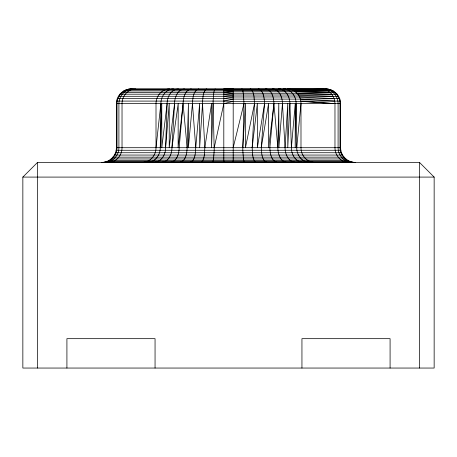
<?xml version="1.0" encoding="UTF-8"?>
<svg xmlns="http://www.w3.org/2000/svg" width="457" height="457" viewBox="0 0 457 457"><rect width="100%" height="100%" fill="white"/><g stroke="black" fill="none" stroke-linecap="round" stroke-linejoin="round"><path stroke-width="0.69" d="M215.196 88.949L214.464 89.84L213.813 92.388L213.082 101.088L214.207 150.262L213.55 158.962L212.973 161.51L212.322 162.401M147.565 162.401C155.1 162.366 160.441 154.809 160.27 147.708L160.881 103.642C160.71 96.593 165.948 89.001 173.466 88.949M285.722 89.172L283.534 88.949C291.052 88.984 296.302 96.593 296.119 103.642L295.205 147.708L295.233 103.642L291.389 147.708C291.24 154.403 295.679 162.218 303.025 162.401M206.781 88.949L206.038 89.172C202.548 92.977 202.851 98.798 202.525 103.642L204.827 147.708C204.502 152.535 204.879 158.208 201.691 162.178L201.034 162.401M286.762 162.401C280.032 161.607 277.89 153.449 277.833 147.708L278.799 103.642L278.867 147.708L282.443 103.642C282.483 97.592 279.564 89.481 272.595 88.949L274.303 89.172M244.678 162.401L244.027 161.51L243.45 158.962L242.793 150.262L243.952 103.642L243.541 95.005L242.776 90.555L241.804 88.949L242.176 89.172M179.812 162.401C186.028 161.053 186.907 152.986 187.142 147.708L188.433 103.642L188.37 147.708L192.454 103.642C192.814 98.603 192.963 90.754 198.726 88.949M160.27 147.708L161.767 103.642L161.795 147.708L167.108 103.642C166.976 97.055 171.158 89.184 178.447 88.949M153.975 162.401C161.321 162.218 165.76 154.403 165.611 147.708L167.108 103.642M202.525 103.642L199.64 147.708L199.646 103.642L195.745 147.708C195.322 152.627 195.567 160.276 190.135 162.401M213.048 103.642L211.551 147.708L211.545 103.642L204.827 147.708M280.524 89.172L278.553 88.949C285.842 89.166 290.035 97.061 289.892 103.642L287.767 147.708L287.767 103.642L285.054 147.708C284.979 153.94 288.333 161.978 295.428 162.401M255.966 162.401L255.309 162.178C252.121 158.208 252.498 152.535 252.173 147.708L254.48 103.642C253.949 98.878 254.8 91.806 250.219 88.949L250.962 89.172M161.572 162.401C168.667 161.978 172.021 153.94 171.946 147.708L174.557 103.642C174.523 97.592 177.436 89.492 184.405 88.949M242.764 147.708L245.455 103.642L245.449 147.708L254.48 103.642M266.865 162.401C261.433 160.276 261.678 152.627 261.255 147.708L264.546 103.642C264.192 98.609 264.043 90.743 258.274 88.949L259.365 89.172M160.881 103.642L156.008 147.708C156.18 155.129 150.13 162.452 142.453 162.401M165.611 147.708L169.233 103.642L169.233 147.708L174.557 103.642M101.688 162.401C109.543 162.532 116.512 155.563 116.375 147.708L116.375 103.642C116.238 95.787 123.213 88.818 131.068 88.949L325.932 88.949C333.787 88.818 340.762 95.787 340.625 103.642L340.625 147.708C340.488 155.563 347.457 162.532 355.312 162.401M309.435 162.401C301.9 162.366 296.559 154.809 296.73 147.708L300.992 103.642C301.169 96.221 295.108 88.881 287.43 88.949L289.784 89.172M252.173 147.708L257.354 103.642L257.36 147.708L264.546 103.642M171.946 147.708L178.201 103.642L178.133 147.708L183.068 103.642C183.206 98.135 184.714 89.995 191.215 88.949M261.255 147.708L268.567 103.642L268.63 147.708L273.932 103.642C273.8 98.141 272.286 89.983 265.785 88.949L267.202 89.172M214.236 147.708L223.804 103.642L233.196 101.345L300.82 101.345L334.97 103.642L334.97 147.708C334.798 155.129 340.853 162.452 348.531 162.401M233.196 147.708L243.952 103.642M22.85 177.088L37.537 162.401L419.463 162.401L434.15 177.088L434.15 368.051L22.85 368.051L22.85 177.088L434.15 177.088M116.598 101.088L223.804 101.088L233.196 99.1L300.323 99.1L339.74 98.615M117.26 98.615L223.804 98.615L233.196 96.97L299.512 96.97L338.654 96.296M170.238 162.401C176.968 161.607 179.11 153.449 179.167 147.708L183.068 103.642L187.142 147.708M118.346 96.296L223.804 96.296L233.196 95.005L298.398 95.005L337.186 94.199M119.814 94.199L223.804 94.199L233.196 93.257L297.016 93.257L335.375 92.388M135.586 88.949C127.914 88.898 121.859 96.221 122.03 103.642L122.03 147.708C122.202 155.129 116.147 162.452 108.469 162.401M169.57 88.949C161.892 88.898 155.843 96.221 156.008 103.642L156.008 147.708M133.09 88.949C125.315 88.847 118.751 95.981 118.906 103.642L118.906 147.708C119.06 155.369 112.496 162.503 104.722 162.401M131.576 88.949C123.738 88.824 116.872 95.833 117.009 103.642L117.009 147.708C117.152 155.517 110.286 162.526 102.448 162.401M121.625 92.388L223.804 92.388L233.196 91.76L295.399 91.76L330.125 92.388C333.227 95.262 334.935 99.432 334.97 103.642L300.769 101.094L340.402 101.088M123.721 90.92L223.804 90.92L233.196 90.555L333.279 90.92M295.399 91.76L328.189 90.92L330.125 92.388M293.588 90.555L330.959 89.84M126.041 89.84L326.047 89.84L328.189 90.92M291.623 89.669L323.767 89.172L326.047 89.84M289.549 89.132L323.767 89.172L223.804 89.172L233.196 89.669M128.514 89.172L328.486 89.172M116.375 103.642L340.625 103.642M116.375 147.708L340.625 147.708M116.152 150.262L340.848 150.262M115.49 152.735L341.51 152.735M114.41 155.054L342.59 155.054M112.942 157.151L344.058 157.151M111.131 158.962L345.869 158.962M109.029 160.43L347.971 160.43M106.71 161.51L350.291 161.51M104.236 162.178L352.764 162.178M233.196 89.132L223.804 88.949L223.804 162.401M297.016 93.257L331.799 94.199M223.804 101.088L233.196 101.345M298.398 95.005L333.153 96.296M299.512 96.97L334.153 98.615M223.804 98.615L233.196 99.1M300.323 99.1L334.764 101.088M223.804 96.296L233.196 96.97M223.804 89.84L233.196 90.555M223.804 94.199L233.196 95.005M325.424 88.949C333.262 88.824 340.128 95.833 339.991 103.642L339.991 147.708C339.848 155.517 346.714 162.526 354.552 162.401M223.804 90.92L233.196 91.76M323.91 88.949C331.685 88.847 338.249 95.981 338.094 103.642L338.094 147.708C337.94 155.369 344.504 162.503 352.278 162.401M223.804 92.388L233.196 93.257M314.547 162.401C306.87 162.452 300.82 155.129 300.992 147.708L300.992 103.642M277.188 162.401C270.972 161.053 270.093 152.986 269.858 147.708L273.932 103.642L277.833 147.708M192.454 103.642L195.745 147.708M282.443 103.642L285.054 147.708M289.892 103.642L291.389 147.708M296.119 103.642L296.73 147.708M419.463 162.401L419.463 368.051M390.084 368.051L390.084 338.671L301.946 338.671L301.946 368.051M233.196 88.949L233.196 162.401M155.054 368.051L155.054 338.671L66.916 338.671L66.916 368.051M37.537 162.401L37.537 368.051"/></g></svg>
